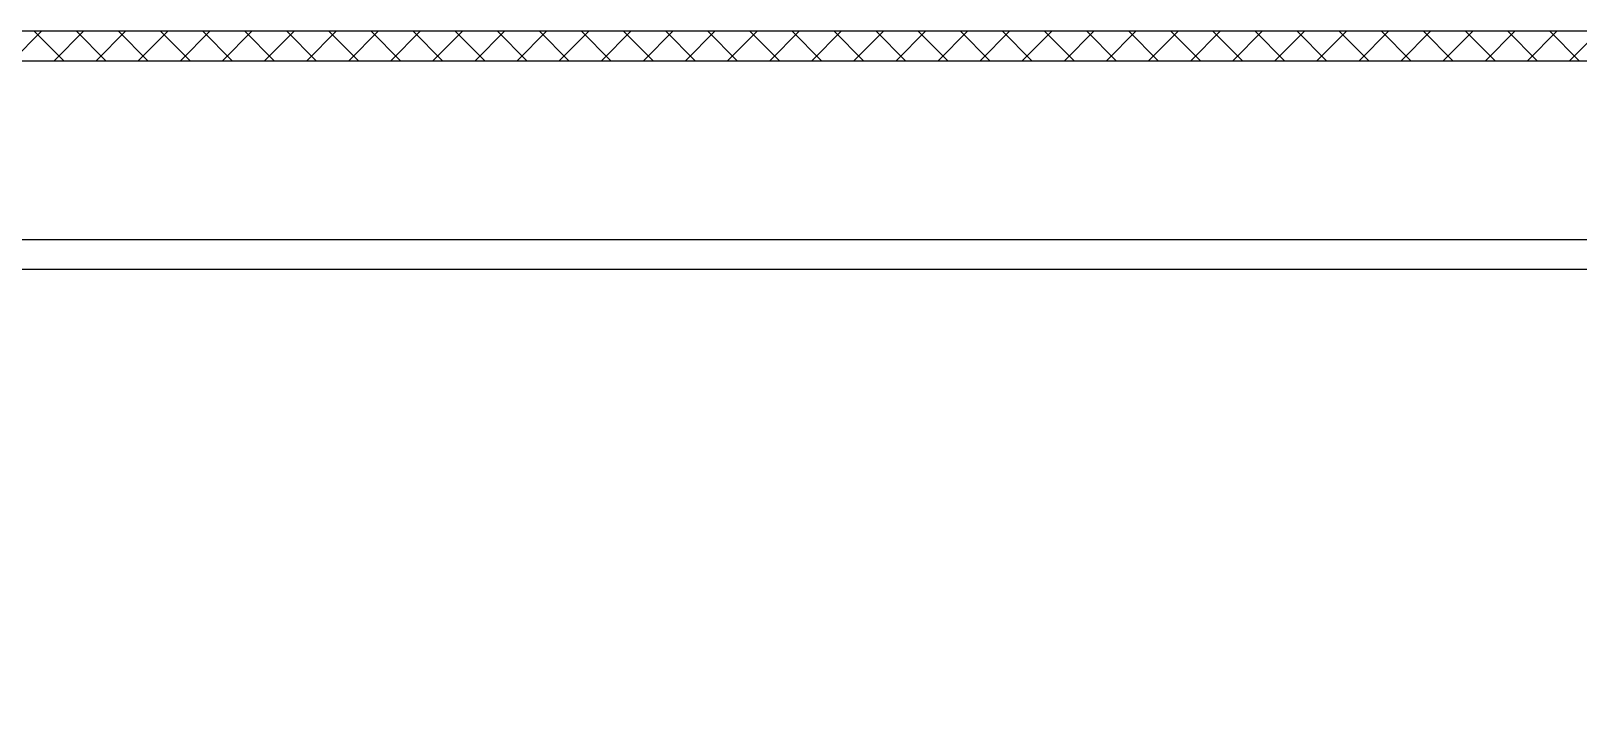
# Model space of a CAD drawing. Header units: inches. Extents: x 0 to 316, y -1 to 150.
# Drawn here: x 221.001 to 224.249, y 28.866 to 30.281 of the extents above; entities that cross this region are included whole.
import ezdxf

# ---------------------------------------------------------------- set-up
doc = ezdxf.new("R2010")
doc.units = ezdxf.units.IN
doc.header["$MEASUREMENT"] = 0

msp = doc.modelspace()

# ---------------------------------------------------------------- hatches: boundary and pattern name
at = {"linetype": 'Continuous'}
h = msp.add_hatch(dxfattribs=at)
h.set_pattern_fill('ANSI37', color=5, scale=0.5)
h.paths.add_polyline_path([(229.22636, 30.28125), (229.22636, 30.21875), (219.03125, 30.21875), (219.03125, 25.03125), (222.49926, 25.03125), (222.49926, 26.00325), (222.56176, 26.00325), (222.56176, 24.96875), (218.96875, 24.96875), (218.96875, 30.28125)])

# ---------------------------------------------------------------- linework, layer by layer
at = {"color": 5, "linetype": 'Continuous'}
for p, q in [((218.96875, 30.28125), (229.22636, 30.28125)), ((219.03125, 30.21875), (229.22636, 30.21875))]:
    msp.add_line(p, q, dxfattribs=at)
at = {"linetype": 'Continuous'}
for p, q in [((220.03125, 29.84375), (229.22636, 29.84375)), ((219.96875, 29.78125), (229.22636, 29.78125))]:
    msp.add_line(p, q, dxfattribs=at)

doc.saveas('drawing.dxf')
